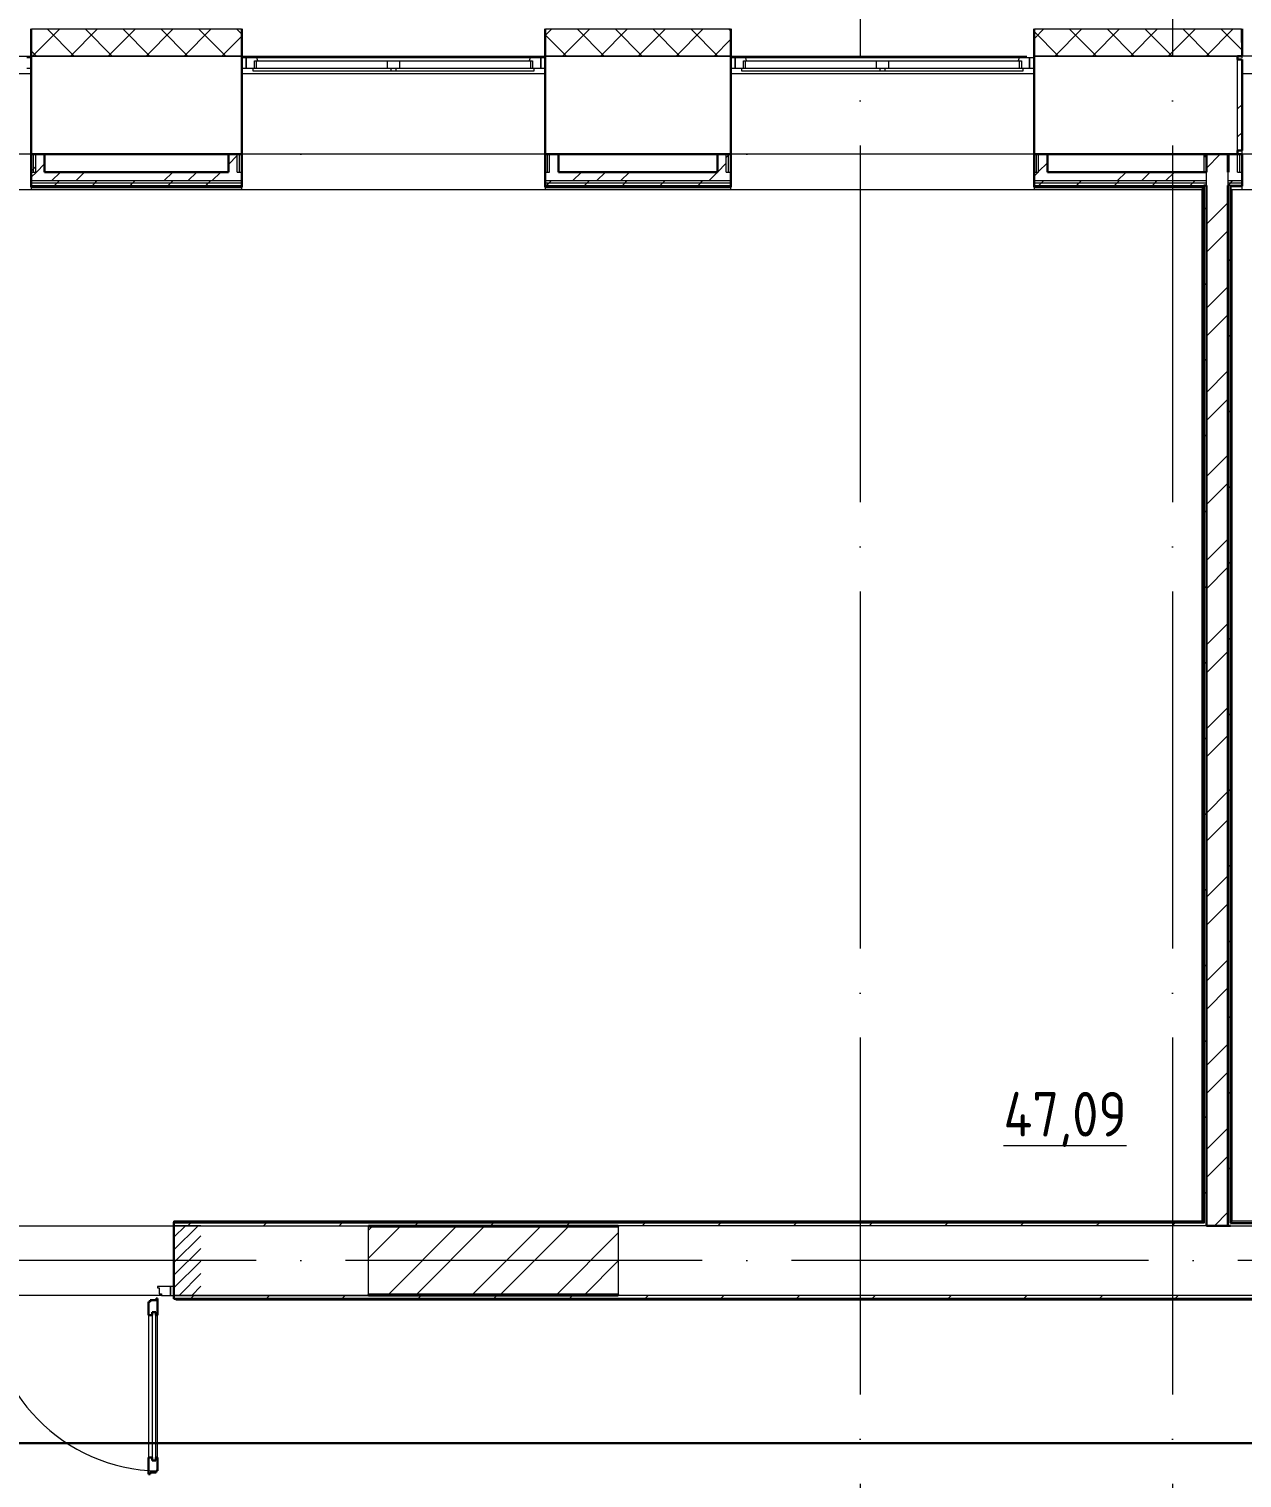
# Model space of a CAD drawing. Header units: millimetres. Extents: x -421858 to 614926, y -468665 to 141641.
# Drawn here: x 126769 to 133566, y -11256 to -3136 of the extents above; entities that cross this region are included whole.
import ezdxf

# ---------------------------------------------------------------- set-up
doc = ezdxf.new("R2010")
doc.units = ezdxf.units.MM
doc.linetypes.add('ADSK_Линия сетки', pattern=[25, 20, -2.5, 0, -2.5])
doc.linetypes.add('ADSK_Штриховая_ш2 п1_5', pattern=[4.5, 3, -1.5])
for name, color, linetype, lineweight in [('_ Окна', 7, 'Continuous', 9), ('Двери', 252, 'Continuous', 9), ('лс', 5, 'Continuous', 30), ('Марки помещений', 252, 'Continuous', 20), ('Ограждение', 252, 'Continuous', 9), ('Окна', 252, 'Continuous', 9), ('Оси', 252, 'Continuous', 9), ('Стены внутренние', 7, 'Continuous', 18), ('Стены наружные', 7, 'Continuous', 18), ('Стены штриховка', 252, 'Continuous', 9)]:
    doc.layers.add(name, color=color, linetype=linetype, lineweight=lineweight)
doc.layers.add('Двери открывание', color=7, linetype='Continuous', lineweight=9, true_color=0xc0c0c0)
doc.styles.add('GOST Common_2', font='', dxfattribs={"width": 0.9, "height": 250})
doc.styles.get('GOST Common_2').set_extended_font_data('GOST type B')

# ---------------------------------------------------------------- blocks, each defined once
blk = doc.blocks.new('2 этаж')
at = {"layer": 'Двери', "lineweight": 18, "true_color": 0x636466}
h = blk.add_hatch(dxfattribs=at)
h.set_pattern_fill('FP_2', color=251, angle=180, style=0, pattern_type=2)
h.set_pattern_definition([(225, (126956.006, -10037.253), (35.3553, -35.3553), [])])
h.paths.add_polyline_path([(127731, -10232.3), (127731, -9842.3), (127581, -9842.3), (127581, -10232.3)])
h.paths.add_polyline_path([(126081, -10232.3), (126081, -9842.3), (125931, -9842.3), (125931, -10232.3)])
at = {"layer": '_ Окна', "color": 251, "true_color": 0x636466}
for p, q in [((126781, -3297.3), (126756, -3297.3)), ((127986, -3297.3), (127961, -3297.3)), ((127986, -3355.3), (127986, -3297.3)), ((129661, -3297.3), (129636, -3297.3)), ((129636, -3297.3), (129636, -3355.3)), ((130726, -3297.3), (130701, -3297.3)), ((130726, -3355.3), (130726, -3297.3)), ((132401, -3297.3), (132376, -3297.3)), ((132376, -3297.3), (132376, -3355.3)), ((126756, -3355.3), (126781, -3355.3)), ((127961, -3355.3), (127986, -3355.3)), ((129636, -3355.3), (129661, -3355.3)), ((130701, -3355.3), (130726, -3355.3)), ((132376, -3355.3), (132401, -3355.3))]:
    blk.add_line(p, q, dxfattribs=at)
at = {"layer": '_ Окна', "color": 251, "lineweight": 18, "true_color": 0x636466}
for p, q in [((128045.5, -3297.3), (127986, -3297.3)), ((127986, -3297.3), (127986, -3355.3)), ((128032, -3355.3), (128032, -3314.3)), ((128032, -3314.3), (128044, -3314.3)), ((128050, -3314.3), (128045.5, -3297.3)), ((129576.6, -3297.3), (129572, -3314.3)), ((129636, -3297.3), (129576.6, -3297.3)), ((129578, -3314.3), (129590, -3314.3)), ((129590, -3314.3), (129590, -3355.3)), ((129636, -3355.3), (129636, -3297.3)), ((130785.5, -3297.3), (130726, -3297.3)), ((130726, -3297.3), (130726, -3355.3)), ((130772, -3355.3), (130772, -3314.3)), ((130772, -3314.3), (130784, -3314.3)), ((130790, -3314.3), (130785.5, -3297.3)), ((132316.6, -3297.3), (132312, -3314.3)), ((132376, -3297.3), (132316.6, -3297.3)), ((132318, -3314.3), (132330, -3314.3)), ((132330, -3314.3), (132330, -3355.3)), ((132376, -3355.3), (132376, -3297.3)), ((127986, -3355.3), (128024, -3355.3)), ((129598, -3355.3), (129636, -3355.3)), ((130726, -3355.3), (130764, -3355.3)), ((132338, -3355.3), (132376, -3355.3))]:
    blk.add_line(p, q, dxfattribs=at)
at = {"layer": 'Двери', "color": 251, "linetype": 'ADSK_Штриховая_ш2 п1_5', "true_color": 0x636466}
for p, q in [((127731, -9842.3), (127581, -9842.3)), ((127581, -9842.3), (127581, -10232.3)), ((127581, -10232.3), (127731, -10232.3))]:
    blk.add_line(p, q, dxfattribs=at)
at = {"layer": 'Двери', "color": 251, "true_color": 0x636466}
for p, q in [((127561, -10182.3), (127489, -10182.3)), ((127489, -10182.3), (127489, -10190.3)), ((127489, -10190.3), (127498, -10190.3)), ((127498, -10190.3), (127498, -10224.3)), ((127498, -10224.3), (127512, -10224.3)), ((127512, -10224.3), (127512, -10232.3)), ((127581, -10182.3), (127561, -10182.3)), ((127561, -10182.3), (127561, -10232.3)), ((127561, -10232.3), (127561, -10182.3)), ((127581, -10232.3), (127581, -10182.3)), ((127512, -10232.3), (127561, -10232.3)), ((127561, -10232.3), (127581, -10232.3)), ((127439, -10344.3), (127439, -11140.3)), ((127459, -10326.3), (127459, -11158.3)), ((127480, -10326.3), (127459, -10326.3)), ((127480, -11158.3), (127480, -10326.3)), ((127489, -11140.3), (127489, -10344.3)), ((127459, -11158.3), (127480, -11158.3))]:
    blk.add_line(p, q, dxfattribs=at)
at = {"layer": 'Двери', "color": 251, "lineweight": 30, "true_color": 0x636466}
for p, q in [((127447, -10268.3), (127439, -10268.3)), ((127439, -10268.3), (127439, -10344.3)), ((127447, -10259.3), (127447, -10268.3)), ((127481, -10259.3), (127447, -10259.3)), ((127489, -10250.3), (127481, -10250.3)), ((127481, -10250.3), (127481, -10259.3)), ((127489, -10344.3), (127489, -10250.3)), ((127439, -10344.3), (127459, -10344.3)), ((127459, -10344.3), (127459, -10326.3)), ((127459, -10326.3), (127480, -10326.3)), ((127480, -10326.3), (127480, -10344.3)), ((127480, -10344.3), (127489, -10344.3)), ((127439, -11140.3), (127439, -11234.3)), ((127439, -11140.3), (127459, -11140.3)), ((127459, -11140.3), (127459, -11158.3)), ((127459, -11158.3), (127480, -11158.3)), ((127480, -11140.3), (127489, -11140.3)), ((127480, -11158.3), (127480, -11140.3)), ((127489, -11216.3), (127489, -11140.3)), ((127439, -11234.3), (127447, -11234.3)), ((127447, -11234.3), (127447, -11225.3)), ((127447, -11225.3), (127481, -11225.3)), ((127481, -11225.3), (127481, -11216.3)), ((127481, -11216.3), (127489, -11216.3))]:
    blk.add_line(p, q, dxfattribs=at)
at = {"layer": 'Двери открывание', "color": 251, "true_color": 0x636466}
blk.add_arc((127507, -10250.3), 966, 180, 268.93231, dxfattribs=at)
at = {"layer": 'Ограждение', "color": 251, "true_color": 0x636466}
for p, q in [((126781, -3387.3), (125131, -3387.3)), ((129661, -3387.3), (127961, -3387.3)), ((132401, -3387.3), (130701, -3387.3)), ((135266, -3387.3), (133566, -3387.3)), ((126781, -3837.3), (125131, -3837.3)), ((129661, -3837.3), (127961, -3837.3)), ((132401, -3837.3), (130701, -3837.3)), ((133351.3, -3837.3), (133351.3, -3937.3)), ((133566, -3837.3), (133566, -3817.3)), ((133346.3, -4037.3), (125501, -4037.3)), ((126781, -4037.3), (125501, -4037.3)), ((126781, -4022.3), (126781, -4037.3)), ((127961, -4037.3), (127961, -4022.3)), ((129661, -4037.3), (127961, -4037.3)), ((129661, -4022.3), (129661, -4037.3)), ((130701, -4037.3), (130701, -4022.3)), ((132401, -4037.3), (130701, -4037.3)), ((132401, -4022.3), (132401, -4037.3)), ((133341.3, -4037.3), (133341.3, -9817.3)), ((135971, -4037.3), (133501.3, -4037.3)), ((133511.3, -9817.3), (133511.3, -4037.3)), ((133566, -4037.3), (133566, -4017.3)), ((135266, -4037.3), (133566, -4037.3)), ((127581, -9822.3), (127581, -9817.3)), ((133341.3, -9817.3), (127581, -9817.3)), ((133341.3, -9817.3), (133346.3, -9822.3)), ((133501.3, -9827.3), (133511.3, -9817.3)), ((133836, -9817.3), (133511.3, -9817.3)), ((127591, -10257.3), (127591, -10252.2)), ((127591, -10257.3), (133836, -10257.3))]:
    blk.add_line(p, q, dxfattribs=at)
at = {"layer": 'Окна', "color": 251, "true_color": 0x636466}
for p, q in [((128044, -3314.3), (128776, -3314.3)), ((128044, -3355.3), (128044, -3314.3)), ((129576.6, -3297.3), (128045.5, -3297.3)), ((128776, -3314.3), (128846, -3314.3)), ((128776, -3314.3), (128776, -3355.3)), ((128846, -3314.3), (129578, -3314.3)), ((128846, -3355.3), (128846, -3314.3)), ((129578, -3314.3), (129578, -3355.3)), ((130784, -3314.3), (131516, -3314.3)), ((130784, -3355.3), (130784, -3314.3)), ((132316.6, -3297.3), (130785.5, -3297.3)), ((131516, -3314.3), (131586, -3314.3)), ((131516, -3314.3), (131516, -3355.3)), ((131586, -3314.3), (132318, -3314.3)), ((131586, -3355.3), (131586, -3314.3)), ((132318, -3314.3), (132318, -3355.3)), ((128024, -3355.3), (128796, -3355.3)), ((128024, -3372.3), (128024, -3355.3)), ((128796, -3372.3), (128024, -3372.3)), ((128796, -3355.3), (128826, -3355.3)), ((128796, -3355.3), (128796, -3372.3)), ((128826, -3372.3), (128796, -3372.3)), ((128826, -3355.3), (129598, -3355.3)), ((128826, -3372.3), (128826, -3355.3)), ((129598, -3372.3), (128826, -3372.3)), ((129598, -3355.3), (129598, -3372.3)), ((130764, -3355.3), (131536, -3355.3)), ((130764, -3372.3), (130764, -3355.3)), ((131536, -3372.3), (130764, -3372.3)), ((131536, -3355.3), (131566, -3355.3)), ((131536, -3355.3), (131536, -3372.3)), ((131566, -3372.3), (131536, -3372.3)), ((131566, -3355.3), (132338, -3355.3)), ((131566, -3372.3), (131566, -3355.3)), ((132338, -3372.3), (131566, -3372.3)), ((132338, -3355.3), (132338, -3372.3))]:
    blk.add_line(p, q, dxfattribs=at)
at = {"layer": 'Оси', "color": 251, "linetype": 'ADSK_Линия сетки', "ltscale": 100, "true_color": 0x636466}
for p, q in [((131426, 33713.4), (131426, -32263.4)), ((133176, 33713.4), (133176, -32263.4)), ((170543.3, -3837.3), (93565.9, -3837.3)), ((170543.3, -10037.3), (93565.9, -10037.3))]:
    blk.add_line(p, q, dxfattribs=at)
at = {"layer": 'Стены внутренние', "color": 251, "lineweight": 30, "true_color": 0x636466}
for p, q in [((126781, -3135.3), (126781, -3287.3)), ((127961, -3287.3), (127961, -3135.3)), ((129661, -3135.3), (129661, -3287.3)), ((130701, -3287.3), (130701, -3135.3)), ((132401, -3135.3), (132401, -3287.3)), ((133566, -3287.3), (133566, -3135.3)), ((126781, -3287.3), (126781, -3837.3)), ((127961, -3837.3), (127961, -3287.3)), ((129661, -3287.3), (129661, -3837.3)), ((130701, -3837.3), (130701, -3287.3)), ((132401, -3287.3), (132401, -3837.3)), ((133541, -3307.3), (133541, -3287.3)), ((133541, -3287.3), (133566, -3287.3)), ((126856, -3837.3), (127886, -3837.3)), ((129736, -3837.3), (130626, -3837.3)), ((132476, -3837.3), (133491, -3837.3)), ((133541, -3837.3), (133541, -3817.3)), ((127581, -9842.3), (127581, -10232.3)), ((128671, -9847.3), (128671, -9842.3)), ((130071, -9842.3), (130071, -9847.3)), ((128671, -10232.3), (128671, -10227.3)), ((130071, -10227.3), (130071, -10232.3))]:
    blk.add_line(p, q, dxfattribs=at)
at = {"layer": 'Стены внутренние', "color": 251, "linetype": 'Continuous', "lineweight": 9, "true_color": 0x636466}
for p, q in [((126788.8, -3287.3), (126938.8, -3137.3)), ((126840.9, -3137.3), (126839.7, -3135.3)), ((127022.3, -3287.3), (126872.3, -3137.3)), ((126992.5, -3135.3), (126991.3, -3137.3)), ((127000.9, -3287.3), (127150.9, -3137.3)), ((127234.5, -3287.3), (127084.5, -3137.3)), ((127213.1, -3287.3), (127363.1, -3137.3)), ((127446.6, -3287.3), (127296.6, -3137.3)), ((127425.2, -3287.3), (127575.2, -3137.3)), ((127658.7, -3287.3), (127508.7, -3137.3)), ((127637.3, -3287.3), (127787.3, -3137.3)), ((127870.8, -3287.3), (127720.8, -3137.3)), ((127896.7, -3137.3), (127895.6, -3135.3)), ((127959, -3163.3), (127933, -3137.3)), ((129663, -3170.8), (129696.5, -3137.3)), ((129758.6, -3287.3), (129908.6, -3137.3)), ((129808.1, -3135.3), (129806.9, -3137.3)), ((129992.2, -3287.3), (129842.2, -3137.3)), ((129970.8, -3287.3), (130120.8, -3137.3)), ((130204.3, -3287.3), (130054.3, -3137.3)), ((130182.9, -3287.3), (130332.9, -3137.3)), ((130416.4, -3287.3), (130266.4, -3137.3)), ((130395, -3287.3), (130545, -3137.3)), ((130628.6, -3287.3), (130478.6, -3137.3)), ((130699, -3145.6), (130690.7, -3137.3)), ((132403, -3188.5), (132454.2, -3137.3)), ((132537.8, -3287.3), (132403, -3152.5)), ((132516.4, -3287.3), (132666.4, -3137.3)), ((132749.9, -3287.3), (132599.9, -3137.3)), ((132728.5, -3287.3), (132878.5, -3137.3)), ((132962, -3287.3), (132812, -3137.3)), ((132940.6, -3287.3), (133090.6, -3137.3)), ((133174.1, -3287.3), (133024.1, -3137.3)), ((133152.8, -3287.3), (133302.8, -3137.3)), ((133176, -3137.3), (133174.9, -3135.3)), ((133386.3, -3287.3), (133236.3, -3137.3)), ((133364.9, -3287.3), (133514.9, -3137.3)), ((133566, -3254.8), (133448.4, -3137.3)), ((133528, -3137.3), (133526.8, -3135.3)), ((127849.5, -3287.3), (127959, -3177.7)), ((129780, -3287.3), (129663, -3170.2)), ((130607.2, -3287.3), (130699, -3195.4)), ((126810.2, -3287.3), (126781, -3258.1))]:
    blk.add_line(p, q, dxfattribs=at)
at = {"layer": 'Стены внутренние', "color": 251, "true_color": 0x636466}
for p, q in [((125183, -3287.3), (132361, -3287.3)), ((127961, -3287.3), (126781, -3287.3)), ((130701, -3287.3), (129661, -3287.3)), ((133541, -3287.3), (132401, -3287.3)), ((132401, -3287.3), (133541, -3287.3)), ((133541, -3817.3), (133541, -3307.3)), ((135266, -3287.3), (133566, -3287.3)), ((133566, -3297.3), (133566, -3287.3)), ((126081, -9842.3), (127581, -9842.3)), ((128671, -10227.3), (128671, -9847.3)), ((133366.3, -9842.3), (130071, -9842.3)), ((130071, -9847.3), (130071, -10227.3)), ((133501.3, -9842.3), (134966, -9842.3)), ((127512, -10232.3), (126150, -10232.3)), ((127581, -10232.3), (128671, -10232.3))]:
    blk.add_line(p, q, dxfattribs=at)
at = {"layer": 'Стены наружные', "color": 251, "lineweight": 30, "true_color": 0x636466}
for p, q in [((133566, -3307.3), (133541, -3307.3)), ((133566, -3817.3), (133566, -3307.3)), ((126781, -3837.3), (126781, -4022.3)), ((126856, -3837.3), (126781, -3837.3)), ((126856, -3937.3), (126856, -3837.3)), ((127886, -3837.3), (127886, -3937.3)), ((127961, -3837.3), (127886, -3837.3)), ((127961, -4022.3), (127961, -3837.3)), ((129661, -3837.3), (129661, -4022.3)), ((129736, -3837.3), (129661, -3837.3)), ((129736, -3937.3), (129736, -3837.3)), ((130626, -3837.3), (130626, -3937.3)), ((130701, -3837.3), (130626, -3837.3)), ((130701, -4022.3), (130701, -3837.3)), ((132401, -3837.3), (132401, -4022.3)), ((132476, -3837.3), (132401, -3837.3)), ((132476, -3937.3), (132476, -3837.3)), ((133366.3, -3837.3), (133366.3, -3937.3)), ((133486.3, -3937.3), (133486.3, -3837.3)), ((133491, -3837.3), (133491, -3937.3)), ((133566, -3837.3), (133491, -3837.3)), ((133541, -3817.3), (133566, -3817.3)), ((133566, -4017.3), (133566, -3837.3)), ((127886, -3937.3), (126856, -3937.3)), ((130626, -3937.3), (129736, -3937.3)), ((133366.3, -3937.3), (132476, -3937.3)), ((133491, -3937.3), (133486.3, -3937.3)), ((126781, -4022.3), (127961, -4022.3)), ((129661, -4022.3), (130701, -4022.3)), ((132401, -4022.3), (133346.3, -4022.3)), ((133346.3, -4022.3), (133346.3, -9822.3)), ((133366.3, -4012.3), (133351.3, -4012.3)), ((133351.3, -4017.3), (133351.3, -9827.3)), ((133366.3, -4012.3), (133366.3, -9842.3)), ((133486.3, -9842.3), (133486.3, -4012.3)), ((133501.3, -4017.3), (133566, -4017.3)), ((133501.3, -9827.3), (133501.3, -4017.3)), ((127581, -9822.3), (127581, -9842.3)), ((133346.3, -9822.3), (127581, -9822.3)), ((128671, -9842.3), (130071, -9842.3)), ((130071, -9847.3), (128671, -9847.3)), ((133366.3, -9842.3), (133501.3, -9842.3)), ((133836, -9827.3), (133501.3, -9827.3)), ((128671, -10227.3), (130071, -10227.3)), ((127581, -10232.3), (127581, -10252.3)), ((127581, -10252.3), (133836, -10252.3)), ((130071, -10232.3), (128671, -10232.3))]:
    blk.add_line(p, q, dxfattribs=at)
at = {"layer": 'Стены наружные', "color": 251, "linetype": 'Continuous', "lineweight": 9, "true_color": 0x636466}
for p, q in [((133541, -3583.1), (133566, -3558.1)), ((133541, -3740.3), (133566, -3715.3)), ((126810.7, -3937.3), (126856, -3891.9)), ((127886, -3895.1), (127936, -3845.1)), ((130627.3, -3937.3), (130676, -3888.5)), ((130676, -3854.8), (130688.5, -3842.3)), ((130688.5, -3842.3), (130693.6, -3837.3)), ((132426, -3935), (132476, -3885)), ((133366.3, -3915), (133444, -3837.3)), ((126781, -3931.4), (126793.5, -3918.9)), ((126781, -3966.9), (126810.7, -3937.3)), ((126793.5, -3918.9), (126806, -3906.4)), ((126895.6, -3987.3), (126945.6, -3937.3)), ((127030.5, -3987.3), (127080.5, -3937.3)), ((127524, -3987.3), (127574, -3937.3)), ((127658.9, -3987.3), (127708.9, -3937.3)), ((127793.9, -3987.3), (127843.9, -3937.3)), ((129814, -3987.3), (129864, -3937.3)), ((129948.9, -3987.3), (129998.9, -3937.3)), ((130083.8, -3987.3), (130133.8, -3937.3)), ((130577.3, -3987.3), (130627.3, -3937.3)), ((132401, -3960), (132423.8, -3937.3)), ((132867.2, -3987.3), (132917.2, -3937.3)), ((133002.2, -3987.3), (133052.2, -3937.3)), ((133137.1, -3987.3), (133187.1, -3937.3)), ((133563.4, -3937.3), (133566, -3934.7)), ((126831.6, -4022.3), (126836.6, -4017.3)), ((126902.3, -4022.3), (126907.3, -4017.3)), ((126912.3, -4012.3), (126924.8, -3999.8)), ((126924.8, -3999.8), (126937.3, -3987.3)), ((126973, -4022.3), (126978, -4017.3)), ((127043.7, -4022.3), (127048.7, -4017.3)), ((127114.5, -4022.3), (127119.5, -4017.3)), ((127119.5, -4017.3), (127124.5, -4012.3)), ((127124.5, -4012.3), (127137, -3999.8)), ((127137, -3999.8), (127149.5, -3987.3)), ((127185.2, -4022.3), (127190.2, -4017.3)), ((127255.9, -4022.3), (127260.9, -4017.3)), ((127326.6, -4022.3), (127331.6, -4017.3)), ((127336.6, -4012.3), (127349.1, -3999.8)), ((127349.1, -3999.8), (127361.6, -3987.3)), ((127397.3, -4022.3), (127402.3, -4017.3)), ((127468, -4022.3), (127473, -4017.3)), ((127538.7, -4022.3), (127543.7, -4017.3)), ((127543.7, -4017.3), (127548.7, -4012.3)), ((127548.7, -4012.3), (127561.2, -3999.8)), ((127561.2, -3999.8), (127573.7, -3987.3)), ((127609.4, -4022.3), (127614.4, -4017.3)), ((127680.1, -4022.3), (127685.1, -4017.3)), ((127750.9, -4022.3), (127755.9, -4017.3)), ((127760.9, -4012.3), (127773.4, -3999.8)), ((127773.4, -3999.8), (127785.9, -3987.3)), ((127821.6, -4022.3), (127826.6, -4017.3)), ((127892.3, -4022.3), (127897.3, -4017.3)), ((129661, -4021.3), (129665, -4017.3)), ((129665, -4017.3), (129670, -4012.3)), ((129670, -4012.3), (129682.5, -3999.8)), ((129682.5, -3999.8), (129695, -3987.3)), ((129730.8, -4022.3), (129735.8, -4017.3)), ((129801.5, -4022.3), (129806.5, -4017.3)), ((129872.2, -4022.3), (129877.2, -4017.3)), ((129882.2, -4012.3), (129894.7, -3999.8)), ((129894.7, -3999.8), (129907.2, -3987.3)), ((129942.9, -4022.3), (129947.9, -4017.3)), ((130013.6, -4022.3), (130018.6, -4017.3)), ((130084.3, -4022.3), (130089.3, -4017.3)), ((130089.3, -4017.3), (130094.3, -4012.3)), ((130094.3, -4012.3), (130106.8, -3999.8)), ((130106.8, -3999.8), (130119.3, -3987.3)), ((130155, -4022.3), (130160, -4017.3)), ((130225.7, -4022.3), (130230.7, -4017.3)), ((130296.4, -4022.3), (130301.4, -4017.3)), ((130306.4, -4012.3), (130318.9, -3999.8)), ((130318.9, -3999.8), (130331.4, -3987.3)), ((130367.2, -4022.3), (130372.2, -4017.3)), ((130437.9, -4022.3), (130442.9, -4017.3)), ((130508.6, -4022.3), (130513.6, -4017.3)), ((130513.6, -4017.3), (130518.6, -4012.3)), ((130518.6, -4012.3), (130531.1, -3999.8)), ((130531.1, -3999.8), (130543.6, -3987.3)), ((130579.3, -4022.3), (130584.3, -4017.3)), ((130650, -4022.3), (130655, -4017.3)), ((132417.8, -4022.3), (132422.8, -4017.3)), ((132427.8, -4012.3), (132440.3, -3999.8)), ((132440.3, -3999.8), (132452.8, -3987.3)), ((132488.5, -4022.3), (132493.5, -4017.3)), ((132559.2, -4022.3), (132564.2, -4017.3)), ((132629.9, -4022.3), (132634.9, -4017.3)), ((132634.9, -4017.3), (132639.9, -4012.3)), ((132639.9, -4012.3), (132652.4, -3999.8)), ((132652.4, -3999.8), (132664.9, -3987.3)), ((132700.6, -4022.3), (132705.6, -4017.3)), ((132771.3, -4022.3), (132776.3, -4017.3)), ((132842, -4022.3), (132847, -4017.3)), ((132852, -4012.3), (132864.5, -3999.8)), ((132864.5, -3999.8), (132877, -3987.3)), ((132912.7, -4022.3), (132917.7, -4017.3)), ((132983.4, -4022.3), (132988.4, -4017.3)), ((133054.2, -4022.3), (133059.2, -4017.3)), ((133059.2, -4017.3), (133064.2, -4012.3)), ((133064.2, -4012.3), (133076.7, -3999.8)), ((133076.7, -3999.8), (133089.2, -3987.3)), ((133124.9, -4022.3), (133129.9, -4017.3)), ((133195.6, -4022.3), (133200.6, -4017.3)), ((133266.3, -4022.3), (133271.3, -4017.3)), ((133276.3, -4012.3), (133288.8, -3999.8)), ((133288.8, -3999.8), (133301.3, -3987.3)), ((133337, -4022.3), (133342, -4017.3)), ((133486.3, -4014.3), (133488.4, -4012.3)), ((133488.4, -4012.3), (133500.9, -3999.8)), ((133500.9, -3999.8), (133513.4, -3987.3)), ((133346.3, -4083.6), (133351.3, -4078.6)), ((133351.3, -4149.3), (133366.3, -4134.3)), ((133366.3, -4229.3), (133486.3, -4109.3)), ((133346.3, -4154.3), (133351.3, -4149.3)), ((133346.3, -4225), (133351.3, -4220)), ((133346.3, -4295.8), (133351.3, -4290.8)), ((133366.3, -4386.4), (133486.3, -4266.4)), ((133346.3, -4366.5), (133351.3, -4361.5)), ((133346.3, -4437.2), (133351.3, -4432.2)), ((133486.3, -4438.6), (133501.3, -4423.6)), ((133346.3, -4507.9), (133351.3, -4502.9)), ((133346.3, -4578.6), (133351.3, -4573.6)), ((133351.3, -4573.6), (133366.3, -4558.6)), ((133366.3, -4700.7), (133486.3, -4580.7)), ((133346.3, -4649.3), (133351.3, -4644.3)), ((133346.3, -4720), (133351.3, -4715)), ((133346.3, -4790.7), (133351.3, -4785.7)), ((133366.3, -4857.9), (133486.3, -4737.9)), ((133346.3, -4861.4), (133351.3, -4856.4)), ((133486.3, -4862.9), (133501.3, -4847.9)), ((133346.3, -4932.2), (133351.3, -4927.2)), ((133346.3, -5002.9), (133351.3, -4997.9)), ((133351.3, -4997.9), (133366.3, -4982.9)), ((133346.3, -5073.6), (133351.3, -5068.6)), ((133366.3, -5172.2), (133486.3, -5052.2)), ((133346.3, -5144.3), (133351.3, -5139.3)), ((133346.3, -5215), (133351.3, -5210)), ((133366.3, -5329.3), (133486.3, -5209.3)), ((133486.3, -5287.1), (133501.3, -5272.1)), ((133346.3, -5285.7), (133351.3, -5280.7)), ((133346.3, -5356.4), (133351.3, -5351.4)), ((133346.3, -5427.1), (133351.3, -5422.1)), ((133351.3, -5422.1), (133366.3, -5407.1)), ((133346.3, -5497.8), (133351.3, -5492.8)), ((133346.3, -5568.5), (133351.3, -5563.5)), ((133366.3, -5643.7), (133486.3, -5523.7)), ((133346.3, -5639.3), (133351.3, -5634.3)), ((133366.3, -5800.8), (133486.3, -5680.8)), ((133346.3, -5710), (133351.3, -5705)), ((133486.3, -5711.4), (133501.3, -5696.4)), ((133346.3, -5780.7), (133351.3, -5775.7)), ((133346.3, -5851.4), (133351.3, -5846.4)), ((133351.3, -5846.4), (133366.3, -5831.4)), ((133346.3, -5922.1), (133351.3, -5917.1)), ((133346.3, -5992.8), (133351.3, -5987.8)), ((133366.3, -6115.1), (133486.3, -5995.1)), ((133346.3, -6063.5), (133351.3, -6058.5)), ((133346.3, -6134.2), (133351.3, -6129.2)), ((133366.3, -6272.3), (133486.3, -6152.3)), ((133486.3, -6135.7), (133501.3, -6120.7)), ((133346.3, -6204.9), (133351.3, -6199.9)), ((133346.3, -6275.7), (133351.3, -6270.7)), ((133351.3, -6270.7), (133366.3, -6255.7)), ((133346.3, -6346.4), (133351.3, -6341.4)), ((133346.3, -6417.1), (133351.3, -6412.1)), ((133346.3, -6487.8), (133351.3, -6482.8)), ((133366.3, -6586.6), (133486.3, -6466.6)), ((133346.3, -6558.5), (133351.3, -6553.5)), ((133486.3, -6559.9), (133501.3, -6544.9)), ((133346.3, -6629.2), (133351.3, -6624.2)), ((133366.3, -6743.7), (133486.3, -6623.7)), ((133346.3, -6699.9), (133351.3, -6694.9)), ((133351.3, -6694.9), (133366.3, -6679.9)), ((133346.3, -6770.6), (133351.3, -6765.6)), ((133346.3, -6841.3), (133351.3, -6836.3)), ((133346.3, -6912.1), (133351.3, -6907.1)), ((133346.3, -6982.8), (133351.3, -6977.8)), ((133366.3, -7058), (133486.3, -6938)), ((133486.3, -6984.2), (133501.3, -6969.2)), ((133346.3, -7053.5), (133351.3, -7048.5)), ((133346.3, -7124.2), (133351.3, -7119.2)), ((133351.3, -7119.2), (133366.3, -7104.2)), ((133366.3, -7215.2), (133486.3, -7095.2)), ((133346.3, -7194.9), (133351.3, -7189.9)), ((133346.3, -7265.6), (133351.3, -7260.6)), ((133346.3, -7336.3), (133351.3, -7331.3)), ((133346.3, -7407), (133351.3, -7402)), ((133366.3, -7529.5), (133486.3, -7409.5)), ((133486.3, -7408.4), (133501.3, -7393.4)), ((133346.3, -7477.7), (133351.3, -7472.7)), ((133346.3, -7548.4), (133351.3, -7543.4)), ((133351.3, -7543.4), (133366.3, -7528.4)), ((133346.3, -7619.2), (133351.3, -7614.2)), ((133366.3, -7686.7), (133486.3, -7566.7)), ((133346.3, -7689.9), (133351.3, -7684.9)), ((133346.3, -7760.6), (133351.3, -7755.6)), ((133346.3, -7831.3), (133351.3, -7826.3)), ((133486.3, -7832.7), (133501.3, -7817.7)), ((133346.3, -7902), (133351.3, -7897)), ((133351.3, -7967.7), (133366.3, -7952.7)), ((133366.3, -8001), (133486.3, -7881)), ((133346.3, -7972.7), (133351.3, -7967.7)), ((133346.3, -8043.4), (133351.3, -8038.4)), ((133366.3, -8158.1), (133486.3, -8038.1)), ((133346.3, -8114.1), (133351.3, -8109.1)), ((133346.3, -8184.8), (133351.3, -8179.8)), ((133346.3, -8255.6), (133351.3, -8250.6)), ((133486.3, -8257), (133501.3, -8242)), ((133346.3, -8326.3), (133351.3, -8321.3)), ((133366.3, -8472.4), (133486.3, -8352.4)), ((133346.3, -8397), (133351.3, -8392)), ((133351.3, -8392), (133366.3, -8377)), ((133346.3, -8467.7), (133351.3, -8462.7)), ((133366.3, -8629.6), (133486.3, -8509.6)), ((133346.3, -8538.4), (133351.3, -8533.4)), ((133346.3, -8609.1), (133351.3, -8604.1)), ((133346.3, -8679.8), (133351.3, -8674.8)), ((133486.3, -8681.2), (133501.3, -8666.2)), ((133346.3, -8750.5), (133351.3, -8745.5)), ((133346.3, -8821.2), (133351.3, -8816.2)), ((133351.3, -8816.2), (133366.3, -8801.2)), ((133366.3, -8943.9), (133486.3, -8823.9)), ((133346.3, -8891.9), (133351.3, -8886.9)), ((133346.3, -8962.7), (133351.3, -8957.7)), ((133366.3, -9101.1), (133486.3, -8981.1)), ((133346.3, -9033.4), (133351.3, -9028.4)), ((133486.3, -9105.5), (133501.3, -9090.5)), ((133346.3, -9104.1), (133351.3, -9099.1)), ((133346.3, -9174.8), (133351.3, -9169.8)), ((133346.3, -9245.5), (133351.3, -9240.5)), ((133351.3, -9240.5), (133366.3, -9225.5)), ((133346.3, -9316.2), (133351.3, -9311.2)), ((133366.3, -9415.4), (133486.3, -9295.4)), ((133346.3, -9386.9), (133351.3, -9381.9)), ((133346.3, -9457.6), (133351.3, -9452.6)), ((133366.3, -9572.5), (133486.3, -9452.5)), ((133346.3, -9528.3), (133351.3, -9523.3)), ((133486.3, -9529.8), (133501.3, -9514.8)), ((133346.3, -9599.1), (133351.3, -9594.1)), ((133351.3, -9664.8), (133366.3, -9649.8)), ((133346.3, -9669.8), (133351.3, -9664.8)), ((133346.3, -9740.5), (133351.3, -9735.5)), ((127602.7, -9827.3), (127607.7, -9822.3)), ((127673.4, -9827.3), (127678.4, -9822.3)), ((127744.1, -9827.3), (127749.1, -9822.3)), ((127814.8, -9827.3), (127819.8, -9822.3)), ((127885.6, -9827.3), (127890.6, -9822.3)), ((127956.3, -9827.3), (127961.3, -9822.3)), ((128027, -9827.3), (128032, -9822.3)), ((128097.7, -9827.3), (128102.7, -9822.3)), ((128168.4, -9827.3), (128173.4, -9822.3)), ((128239.1, -9827.3), (128244.1, -9822.3)), ((128309.8, -9827.3), (128314.8, -9822.3)), ((128380.5, -9827.3), (128385.5, -9822.3)), ((128451.2, -9827.3), (128456.2, -9822.3)), ((128521.9, -9827.3), (128526.9, -9822.3)), ((128592.7, -9827.3), (128597.7, -9822.3)), ((128663.4, -9827.3), (128668.4, -9822.3)), ((128734.1, -9827.3), (128739.1, -9822.3)), ((128804.8, -9827.3), (128809.8, -9822.3)), ((128875.5, -9827.3), (128880.5, -9822.3)), ((128946.2, -9827.3), (128951.2, -9822.3)), ((129016.9, -9827.3), (129021.9, -9822.3)), ((129087.6, -9827.3), (129092.6, -9822.3)), ((129158.3, -9827.3), (129163.3, -9822.3)), ((129229.1, -9827.3), (129234.1, -9822.3)), ((129299.8, -9827.3), (129304.8, -9822.3)), ((129370.5, -9827.3), (129375.5, -9822.3)), ((129441.2, -9827.3), (129446.2, -9822.3)), ((129511.9, -9827.3), (129516.9, -9822.3)), ((129582.6, -9827.3), (129587.6, -9822.3)), ((129653.3, -9827.3), (129658.3, -9822.3)), ((129724, -9827.3), (129729, -9822.3)), ((129794.7, -9827.3), (129799.7, -9822.3)), ((129865.5, -9827.3), (129870.5, -9822.3)), ((129936.2, -9827.3), (129941.2, -9822.3)), ((130006.9, -9827.3), (130011.9, -9822.3)), ((130077.6, -9827.3), (130082.6, -9822.3)), ((130148.3, -9827.3), (130153.3, -9822.3)), ((130219, -9827.3), (130224, -9822.3)), ((130289.7, -9827.3), (130294.7, -9822.3)), ((130360.4, -9827.3), (130365.4, -9822.3)), ((130431.1, -9827.3), (130436.1, -9822.3)), ((130501.8, -9827.3), (130506.8, -9822.3)), ((130572.6, -9827.3), (130577.6, -9822.3)), ((130643.3, -9827.3), (130648.3, -9822.3)), ((130714, -9827.3), (130719, -9822.3)), ((130784.7, -9827.3), (130789.7, -9822.3)), ((130855.4, -9827.3), (130860.4, -9822.3)), ((130926.1, -9827.3), (130931.1, -9822.3)), ((130996.8, -9827.3), (131001.8, -9822.3)), ((131067.5, -9827.3), (131072.5, -9822.3)), ((131138.2, -9827.3), (131143.2, -9822.3)), ((131209, -9827.3), (131214, -9822.3)), ((131279.7, -9827.3), (131284.7, -9822.3)), ((131350.4, -9827.3), (131355.4, -9822.3)), ((131421.1, -9827.3), (131426.1, -9822.3)), ((131491.8, -9827.3), (131496.8, -9822.3)), ((131562.5, -9827.3), (131567.5, -9822.3)), ((131633.2, -9827.3), (131638.2, -9822.3)), ((131703.9, -9827.3), (131708.9, -9822.3)), ((131774.6, -9827.3), (131779.6, -9822.3)), ((131845.4, -9827.3), (131850.4, -9822.3)), ((131916.1, -9827.3), (131921.1, -9822.3)), ((131986.8, -9827.3), (131991.8, -9822.3)), ((132057.5, -9827.3), (132062.5, -9822.3)), ((132128.2, -9827.3), (132133.2, -9822.3)), ((132198.9, -9827.3), (132203.9, -9822.3)), ((132269.6, -9827.3), (132274.6, -9822.3)), ((132340.3, -9827.3), (132345.3, -9822.3)), ((132411, -9827.3), (132416, -9822.3)), ((132481.7, -9827.3), (132486.7, -9822.3)), ((132552.5, -9827.3), (132557.5, -9822.3)), ((132623.2, -9827.3), (132628.2, -9822.3)), ((132693.9, -9827.3), (132698.9, -9822.3)), ((132764.6, -9827.3), (132769.6, -9822.3)), ((132835.3, -9827.3), (132840.3, -9822.3)), ((132906, -9827.3), (132911, -9822.3)), ((132976.7, -9827.3), (132981.7, -9822.3)), ((133047.4, -9827.3), (133052.4, -9822.3)), ((133118.1, -9827.3), (133123.1, -9822.3)), ((133188.9, -9827.3), (133193.9, -9822.3)), ((133259.6, -9827.3), (133264.6, -9822.3)), ((133330.3, -9827.3), (133335.3, -9822.3)), ((133346.3, -9811.2), (133351.3, -9806.2)), ((133410.9, -9842.3), (133486.3, -9766.8)), ((127658.4, -9842.3), (127673.4, -9827.3)), ((128082.7, -9842.3), (128097.7, -9827.3)), ((128506.9, -9842.3), (128521.9, -9827.3)), ((128671, -9867.5), (128691.3, -9847.3)), ((128671, -10024.7), (128848.4, -9847.3)), ((128782.7, -10227.3), (129162.7, -9847.3)), ((128931.2, -9842.3), (128946.2, -9827.3)), ((128939.9, -10227.3), (129319.9, -9847.3)), ((129254.2, -10227.3), (129634.2, -9847.3)), ((129355.5, -9842.3), (129370.5, -9827.3)), ((129411.4, -10227.3), (129791.4, -9847.3)), ((129725.7, -10227.3), (130071, -9881.9)), ((129779.7, -9842.3), (129794.7, -9827.3)), ((130204, -9842.3), (130219, -9827.3)), ((130628.3, -9842.3), (130643.3, -9827.3)), ((131052.5, -9842.3), (131067.5, -9827.3)), ((131476.8, -9842.3), (131491.8, -9827.3)), ((131901.1, -9842.3), (131916.1, -9827.3)), ((132325.3, -9842.3), (132340.3, -9827.3)), ((132749.6, -9842.3), (132764.6, -9827.3)), ((133173.9, -9842.3), (133188.9, -9827.3)), ((129882.8, -10227.3), (130071, -10039.1)), ((127602, -10252.3), (127607, -10247.3)), ((127672.7, -10252.3), (127677.7, -10247.3)), ((127677.7, -10247.3), (127692.7, -10232.3)), ((127743.4, -10252.3), (127748.4, -10247.3)), ((127814.1, -10252.3), (127819.1, -10247.3)), ((127884.8, -10252.3), (127889.8, -10247.3)), ((127955.5, -10252.3), (127960.5, -10247.3)), ((128026.2, -10252.3), (128031.2, -10247.3)), ((128096.9, -10252.3), (128101.9, -10247.3)), ((128101.9, -10247.3), (128116.9, -10232.3)), ((128167.7, -10252.3), (128172.7, -10247.3)), ((128238.4, -10252.3), (128243.4, -10247.3)), ((128309.1, -10252.3), (128314.1, -10247.3)), ((128379.8, -10252.3), (128384.8, -10247.3)), ((128450.5, -10252.3), (128455.5, -10247.3)), ((128521.2, -10252.3), (128526.2, -10247.3)), ((128526.2, -10247.3), (128541.2, -10232.3)), ((128591.9, -10252.3), (128596.9, -10247.3)), ((128662.6, -10252.3), (128667.6, -10247.3)), ((128733.3, -10252.3), (128738.3, -10247.3)), ((128804.1, -10252.3), (128809.1, -10247.3)), ((128874.8, -10252.3), (128879.8, -10247.3)), ((128945.5, -10252.3), (128950.5, -10247.3)), ((128950.5, -10247.3), (128965.5, -10232.3)), ((129016.2, -10252.3), (129021.2, -10247.3)), ((129086.9, -10252.3), (129091.9, -10247.3)), ((129157.6, -10252.3), (129162.6, -10247.3)), ((129228.3, -10252.3), (129233.3, -10247.3)), ((129299, -10252.3), (129304, -10247.3)), ((129369.7, -10252.3), (129374.7, -10247.3)), ((129374.7, -10247.3), (129389.7, -10232.3)), ((129440.5, -10252.3), (129445.5, -10247.3)), ((129511.2, -10252.3), (129516.2, -10247.3)), ((129581.9, -10252.3), (129586.9, -10247.3)), ((129652.6, -10252.3), (129657.6, -10247.3)), ((129723.3, -10252.3), (129728.3, -10247.3)), ((129794, -10252.3), (129799, -10247.3)), ((129799, -10247.3), (129814, -10232.3)), ((129864.7, -10252.3), (129869.7, -10247.3)), ((129935.4, -10252.3), (129940.4, -10247.3)), ((130006.1, -10252.3), (130011.1, -10247.3)), ((130076.8, -10252.3), (130081.8, -10247.3)), ((130147.6, -10252.3), (130152.6, -10247.3)), ((130218.3, -10252.3), (130223.3, -10247.3)), ((130223.3, -10247.3), (130238.3, -10232.3)), ((130289, -10252.3), (130294, -10247.3)), ((130359.7, -10252.3), (130364.7, -10247.3)), ((130430.4, -10252.3), (130435.4, -10247.3)), ((130501.1, -10252.3), (130506.1, -10247.3)), ((130571.8, -10252.3), (130576.8, -10247.3)), ((130642.5, -10252.3), (130647.5, -10247.3)), ((130647.5, -10247.3), (130662.5, -10232.3)), ((130713.2, -10252.3), (130718.2, -10247.3)), ((130784, -10252.3), (130789, -10247.3)), ((130854.7, -10252.3), (130859.7, -10247.3)), ((130925.4, -10252.3), (130930.4, -10247.3)), ((130996.1, -10252.3), (131001.1, -10247.3)), ((131066.8, -10252.3), (131071.8, -10247.3)), ((131071.8, -10247.3), (131086.8, -10232.3)), ((131137.5, -10252.3), (131142.5, -10247.3)), ((131208.2, -10252.3), (131213.2, -10247.3)), ((131278.9, -10252.3), (131283.9, -10247.3)), ((131349.6, -10252.3), (131354.6, -10247.3)), ((131420.4, -10252.3), (131425.4, -10247.3)), ((131491.1, -10252.3), (131496.1, -10247.3)), ((131496.1, -10247.3), (131511.1, -10232.3)), ((131561.8, -10252.3), (131566.8, -10247.3)), ((131632.5, -10252.3), (131637.5, -10247.3)), ((131703.2, -10252.3), (131708.2, -10247.3)), ((131773.9, -10252.3), (131778.9, -10247.3)), ((131844.6, -10252.3), (131849.6, -10247.3)), ((131915.3, -10252.3), (131920.3, -10247.3)), ((131920.3, -10247.3), (131935.3, -10232.3)), ((131986, -10252.3), (131991, -10247.3)), ((132056.7, -10252.3), (132061.7, -10247.3)), ((132127.5, -10252.3), (132132.5, -10247.3)), ((132198.2, -10252.3), (132203.2, -10247.3)), ((132268.9, -10252.3), (132273.9, -10247.3)), ((132339.6, -10252.3), (132344.6, -10247.3)), ((132344.6, -10247.3), (132359.6, -10232.3)), ((132410.3, -10252.3), (132415.3, -10247.3)), ((132481, -10252.3), (132486, -10247.3)), ((132551.7, -10252.3), (132556.7, -10247.3)), ((132622.4, -10252.3), (132627.4, -10247.3)), ((132693.1, -10252.3), (132698.1, -10247.3)), ((132763.9, -10252.3), (132768.9, -10247.3)), ((132768.9, -10247.3), (132783.9, -10232.3)), ((132834.6, -10252.3), (132839.6, -10247.3)), ((132905.3, -10252.3), (132910.3, -10247.3)), ((132976, -10252.3), (132981, -10247.3)), ((133046.7, -10252.3), (133051.7, -10247.3)), ((133117.4, -10252.3), (133122.4, -10247.3)), ((133188.1, -10252.3), (133193.1, -10247.3)), ((133193.1, -10247.3), (133208.1, -10232.3)), ((133258.8, -10252.3), (133263.8, -10247.3)), ((133329.5, -10252.3), (133334.5, -10247.3)), ((133400.2, -10252.3), (133405.2, -10247.3)), ((133471, -10252.3), (133476, -10247.3)), ((133541.7, -10252.3), (133546.7, -10247.3))]:
    blk.add_line(p, q, dxfattribs=at)
at = {"layer": 'Стены наружные', "color": 251, "true_color": 0x636466}
for p, q in [((133358.8, -3852.3), (133351.3, -3852.3)), ((133358.8, -3837.3), (133358.8, -3852.3)), ((127581, -9842.3), (128671, -9842.3)), ((128671, -10232.3), (127581, -10232.3)), ((133836, -10232.3), (130071, -10232.3))]:
    blk.add_line(p, q, dxfattribs=at)
at = {"layer": 'Стены штриховка', "color": 251, "true_color": 0x636466}
for p, q in [((127959, -3137.3), (126783, -3137.3)), ((126783, -3137.3), (126783, -3211.3)), ((127959, -3211.3), (127959, -3137.3)), ((130699, -3137.3), (129663, -3137.3)), ((129663, -3137.3), (129663, -3211.3)), ((130699, -3211.3), (130699, -3137.3)), ((133564, -3137.3), (132403, -3137.3)), ((132403, -3137.3), (132403, -3211.3)), ((133564, -3211.3), (133564, -3137.3)), ((126781, -3211.3), (126783, -3211.3)), ((127959, -3211.3), (127961, -3211.3)), ((129661, -3211.3), (129663, -3211.3)), ((130699, -3211.3), (130701, -3211.3)), ((132401, -3211.3), (132403, -3211.3)), ((133564, -3211.3), (133566, -3211.3)), ((126793.5, -3937.3), (126793.5, -3837.3)), ((126806, -3937.3), (126806, -3837.3)), ((127936, -3937.3), (127936, -3837.3)), ((127948.5, -3937.3), (127948.5, -3837.3)), ((129673.5, -3937.3), (129673.5, -3837.3)), ((129686, -3937.3), (129686, -3837.3)), ((130676, -3937.3), (130676, -3837.3)), ((130688.5, -3937.3), (130688.5, -3837.3)), ((132413.5, -3937.3), (132413.5, -3837.3)), ((132426, -3937.3), (132426, -3837.3)), ((133541, -3937.3), (133541, -3837.3)), ((133553.5, -3937.3), (133553.5, -3837.3)), ((126781, -3937.3), (126806, -3937.3)), ((127936, -3937.3), (127961, -3937.3)), ((129661, -3937.3), (129686, -3937.3)), ((130676, -3937.3), (130701, -3937.3)), ((132401, -3937.3), (132426, -3937.3)), ((133366.3, -4012.3), (133366.3, -3937.3)), ((133486.3, -3937.3), (133486.3, -4012.3)), ((133541, -3937.3), (133566, -3937.3)), ((127961, -3987.3), (126781, -3987.3)), ((127961, -3999.8), (126781, -3999.8)), ((126781, -4012.3), (127961, -4012.3)), ((126781, -4017.3), (127961, -4017.3)), ((130701, -3987.3), (129661, -3987.3)), ((130701, -3999.8), (129661, -3999.8)), ((129661, -4012.3), (130701, -4012.3)), ((129661, -4017.3), (130701, -4017.3)), ((133366.3, -3987.3), (132401, -3987.3)), ((133366.3, -3999.8), (132401, -3999.8)), ((132401, -4012.3), (133351.3, -4012.3)), ((132401, -4017.3), (133351.3, -4017.3)), ((133566, -3987.3), (133486.3, -3987.3)), ((133566, -3999.8), (133486.3, -3999.8)), ((133566, -4012.3), (133486.3, -4012.3)), ((133351.3, -9827.3), (127581, -9827.3)), ((127581, -10247.3), (133836, -10247.3))]:
    blk.add_line(p, q, dxfattribs=at)
at = {"layer": 'Марки помещений', "color": 251, "true_color": 0x636466, "style": 'GOST Common_2', "width": 0.9}
blk.add_text('%%U47,09', height=250, dxfattribs=at).set_placement((132229.5, -9342.4))

msp = doc.modelspace()

# ---------------------------------------------------------------- linework, layer by layer
at = {"layer": 'лс', "color": 116, "linetype": 'Continuous', "ltscale": 100, "true_color": 0x136734, "transparency": 33554687}
msp.add_line((147484.9, -11061.6), (107426.3, -11061.6), dxfattribs=at)

# ---------------------------------------------------------------- block references
msp.add_blockref('2 этаж', (0, 0))

doc.saveas('drawing.dxf')
